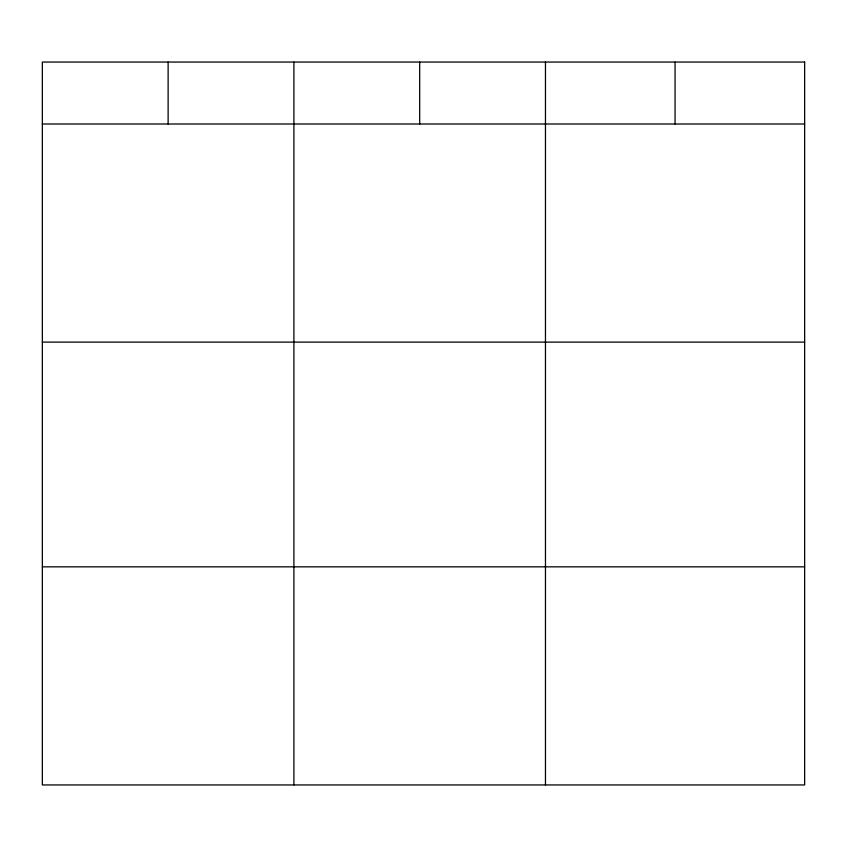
<?xml version="1.0" encoding="UTF-8"?>
<svg xmlns="http://www.w3.org/2000/svg" width="847" height="847" viewBox="0 0 847 847"><rect width="100%" height="100%" fill="white"/><g stroke="black" fill="none" stroke-linecap="round" stroke-linejoin="round"><path stroke-width="1.27" d="M42.35 124.001L804.65 124.001M42.35 342.114L804.65 342.114M42.35 566.834L804.65 566.834M675.059 62.053L675.059 124.001M545.468 62.053L545.468 784.947M419.689 62.053L419.689 124.001M293.909 62.053L293.909 784.947M168.13 62.053L168.13 124.001M804.65 62.053L42.35 62.053L42.35 784.947L804.65 784.947L804.65 62.053"/></g></svg>
